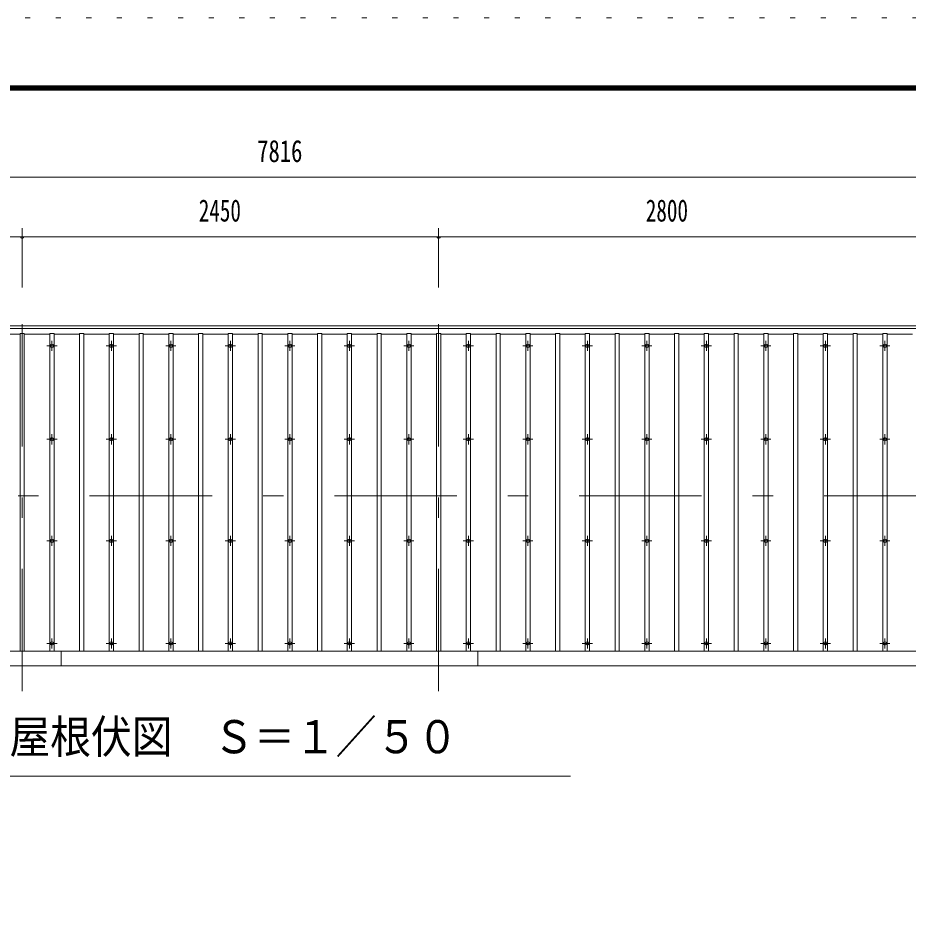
# Model space of a CAD drawing. Units: millimetres, scale not verified. Extents: x -25778 to 25782, y -10500 to 10500.
# Drawn here: x 1409 to 6646, y 5250 to 10500 of the extents above; entities that cross this region are included whole.
import ezdxf
from ezdxf.enums import TextEntityAlignment as Align

# ---------------------------------------------------------------- set-up
doc = ezdxf.new("R2010")
doc.units = ezdxf.units.MM
doc.header["$LTSCALE"] = 60
doc.linetypes.add('USER3', pattern=[24, 12, -5, 2, -5])
doc.linetypes.add('USER4', pattern=[3, 0.5, -2.5])
for name, color, linetype, lineweight in [('0-2_1-0BOLD', 7, 'Continuous', 18), ('0-3_1-2CENTER', 3, 'USER3', 18), ('0-4_1-4THIN', 4, 'Continuous', 18), ('0-5_1-5DIM', 3, 'Continuous', 18), ('0-C_F-F', 5, 'Continuous', 18), ('0-D_F-E_J_ADD', 5, 'USER4', 18)]:
    doc.layers.add(name, color=color, linetype=linetype, lineweight=lineweight)
doc.styles.add('ＭＳ ゴシック', font='')
doc.styles.get('ＭＳ ゴシック').set_extended_font_data('MS Gothic')

msp = doc.modelspace()

# ---------------------------------------------------------------- linework, layer by layer
at = {"layer": '0-2_1-0BOLD'}
for p, q in [((-882.73, 8672.68), (6901.26, 8672.68)), ((6917.26, 6774.16), (-898.73, 6774.16)), ((1664.27, 6774.16), (1664.27, 6687.67)), ((4114.26, 6687.67), (4114.26, 6774.16))]:
    msp.add_line(p, q, dxfattribs=at)
for points in [[(6907.26, 8687.67), (-888.73, 8687.67), (-888.73, 8642.82)], [(-858.73, 6774.16), (-858.73, 8642.82), (-898.73, 8642.82), (-898.73, 6687.67), (6917.26, 6687.67), (6917.26, 8642.82), (6877.26, 8642.82)]]:
    msp.add_lwpolyline(points, dxfattribs=at)
for centre in [(1609.27, 8570.29), (1959.27, 8570.29), (2309.27, 8570.29), (2659.27, 8570.29), (3009.27, 8570.29), (3359.27, 8570.29), (3709.27, 8570.29), (4059.27, 8570.29), (4409.27, 8570.29), (4759.27, 8570.29), (5109.27, 8570.29), (5459.27, 8570.29), (5809.27, 8570.29), (6159.27, 8570.29), (6509.27, 8570.29), (1609.27, 8020.59), (1959.27, 8020.59), (2309.27, 8020.59), (2659.27, 8020.59), (3009.27, 8020.59), (3359.27, 8020.59), (3709.27, 8020.59), (4059.27, 8020.59), (4409.27, 8020.59), (4759.27, 8020.59), (5109.27, 8020.59), (5459.27, 8020.59), (5809.27, 8020.59), (6159.27, 8020.59), (6509.27, 8020.59), (1609.27, 7422.81), (1959.27, 7422.81), (2309.27, 7422.81), (2659.27, 7422.81), (3009.27, 7422.81), (3359.27, 7422.81), (3709.27, 7422.81), (4059.27, 7422.81), (4409.27, 7422.81), (4759.27, 7422.81), (5109.27, 7422.81), (5459.27, 7422.81), (5809.27, 7422.81), (6159.27, 7422.81), (6509.27, 7422.81), (1609.27, 6819.1), (1959.27, 6819.1), (2309.27, 6819.1), (2659.27, 6819.1), (3009.27, 6819.1), (3359.27, 6819.1), (3709.27, 6819.1), (4059.27, 6819.1), (4409.27, 6819.1), (4759.27, 6819.1), (5109.27, 6819.1), (5459.27, 6819.1), (5809.27, 6819.1), (6159.27, 6819.1), (6509.27, 6819.1)]:
    msp.add_circle(centre, 10, dxfattribs=at)
at = {"layer": '0-3_1-2CENTER'}
for p, q in [((1434.27, 6537.67), (1434.27, 8837.68)), ((3884.27, 6537.67), (3884.27, 8837.68)), ((1579.27, 8570.29), (1639.26, 8570.29)), ((1609.27, 8540.28), (1609.27, 8600.28)), ((1929.27, 8570.29), (1989.26, 8570.29)), ((1959.27, 8600.28), (1959.27, 8540.28)), ((2339.26, 8570.29), (2279.27, 8570.29)), ((2309.27, 8540.28), (2309.27, 8600.28)), ((2629.27, 8570.29), (2689.26, 8570.29)), ((2659.27, 8600.28), (2659.27, 8540.28)), ((2979.27, 8570.29), (3039.26, 8570.29)), ((3009.27, 8540.28), (3009.27, 8600.28)), ((3329.27, 8570.29), (3389.26, 8570.29)), ((3359.27, 8600.28), (3359.27, 8540.28)), ((3739.26, 8570.29), (3679.27, 8570.29)), ((3709.27, 8540.28), (3709.27, 8600.28)), ((4029.27, 8570.29), (4089.26, 8570.29)), ((4059.27, 8600.28), (4059.27, 8540.28)), ((4379.27, 8570.29), (4439.26, 8570.29)), ((4409.27, 8540.28), (4409.27, 8600.28)), ((4729.27, 8570.29), (4789.26, 8570.29)), ((4759.27, 8600.28), (4759.27, 8540.28)), ((5079.27, 8570.29), (5139.26, 8570.29)), ((5109.27, 8540.28), (5109.27, 8600.28)), ((5429.27, 8570.29), (5489.26, 8570.29)), ((5459.27, 8600.28), (5459.27, 8540.28)), ((5839.26, 8570.29), (5779.27, 8570.29)), ((5809.27, 8540.28), (5809.27, 8600.28)), ((6129.27, 8570.29), (6189.26, 8570.29)), ((6159.27, 8600.28), (6159.27, 8540.28)), ((6479.27, 8570.29), (6539.26, 8570.29)), ((6509.27, 8540.28), (6509.27, 8600.28)), ((1609.27, 8050.59), (1609.27, 7990.59)), ((1959.27, 7990.59), (1959.27, 8050.59)), ((2309.27, 8050.59), (2309.27, 7990.59)), ((2659.27, 7990.59), (2659.27, 8050.59)), ((3009.27, 8050.59), (3009.27, 7990.59)), ((3359.27, 7990.59), (3359.27, 8050.59)), ((3709.27, 8050.59), (3709.27, 7990.59)), ((4059.27, 7990.59), (4059.27, 8050.59)), ((4409.27, 8050.59), (4409.27, 7990.59)), ((4759.27, 7990.59), (4759.27, 8050.59)), ((5109.27, 8050.59), (5109.27, 7990.59)), ((5459.27, 7990.59), (5459.27, 8050.59)), ((5809.27, 8050.59), (5809.27, 7990.59)), ((6159.27, 7990.59), (6159.27, 8050.59)), ((6509.27, 8050.59), (6509.27, 7990.59)), ((1639.26, 8020.59), (1579.27, 8020.59)), ((1929.27, 8020.59), (1989.26, 8020.59)), ((2339.26, 8020.59), (2279.27, 8020.59)), ((2689.26, 8020.59), (2629.27, 8020.59)), ((3039.26, 8020.59), (2979.27, 8020.59)), ((3329.27, 8020.59), (3389.26, 8020.59)), ((3679.27, 8020.59), (3739.26, 8020.59)), ((4089.26, 8020.59), (4029.27, 8020.59)), ((4439.26, 8020.59), (4379.27, 8020.59)), ((4729.27, 8020.59), (4789.26, 8020.59)), ((5139.26, 8020.59), (5079.27, 8020.59)), ((5489.26, 8020.59), (5429.27, 8020.59)), ((5839.26, 8020.59), (5779.27, 8020.59)), ((6129.27, 8020.59), (6189.26, 8020.59)), ((6539.26, 8020.59), (6479.27, 8020.59)), ((-1048.73, 7687.67), (7067.26, 7687.67)), ((1639.26, 7422.81), (1579.27, 7422.81)), ((1609.27, 7452.81), (1609.27, 7392.8)), ((1929.27, 7422.81), (1989.26, 7422.81)), ((1959.27, 7392.8), (1959.27, 7452.81)), ((2339.26, 7422.81), (2279.27, 7422.81)), ((2309.27, 7452.81), (2309.27, 7392.8)), ((2689.26, 7422.81), (2629.27, 7422.81)), ((2659.27, 7392.8), (2659.27, 7452.81)), ((3039.26, 7422.81), (2979.27, 7422.81)), ((3009.27, 7452.81), (3009.27, 7392.8)), ((3329.27, 7422.81), (3389.26, 7422.81)), ((3359.27, 7392.8), (3359.27, 7452.81)), ((3739.26, 7422.81), (3679.27, 7422.81)), ((3709.27, 7452.81), (3709.27, 7392.8)), ((4089.26, 7422.81), (4029.27, 7422.81)), ((4059.27, 7392.8), (4059.27, 7452.81)), ((4439.26, 7422.81), (4379.27, 7422.81)), ((4409.27, 7452.81), (4409.27, 7392.8)), ((4729.27, 7422.81), (4789.26, 7422.81)), ((4759.27, 7392.8), (4759.27, 7452.81)), ((5139.26, 7422.81), (5079.27, 7422.81)), ((5109.27, 7452.81), (5109.27, 7392.8)), ((5489.26, 7422.81), (5429.27, 7422.81)), ((5459.27, 7392.8), (5459.27, 7452.81)), ((5839.26, 7422.81), (5779.27, 7422.81)), ((5809.27, 7452.81), (5809.27, 7392.8)), ((6129.27, 7422.81), (6189.26, 7422.81)), ((6159.27, 7392.8), (6159.27, 7452.81)), ((6539.26, 7422.81), (6479.27, 7422.81)), ((6509.27, 7452.81), (6509.27, 7392.8)), ((1609.27, 6849.1), (1609.27, 6789.1)), ((1959.27, 6789.1), (1959.27, 6849.1)), ((2309.27, 6849.1), (2309.27, 6789.1)), ((2659.27, 6789.1), (2659.27, 6849.1)), ((3009.27, 6849.1), (3009.27, 6789.1)), ((3359.27, 6789.1), (3359.27, 6849.1)), ((3709.27, 6849.1), (3709.27, 6789.1)), ((4059.27, 6789.1), (4059.27, 6849.1)), ((4409.27, 6849.1), (4409.27, 6789.1)), ((4759.27, 6789.1), (4759.27, 6849.1)), ((5109.27, 6849.1), (5109.27, 6789.1)), ((5459.27, 6789.1), (5459.27, 6849.1)), ((5809.27, 6849.1), (5809.27, 6789.1)), ((6159.27, 6789.1), (6159.27, 6849.1)), ((6509.27, 6849.1), (6509.27, 6789.1)), ((1579.27, 6819.1), (1639.26, 6819.1)), ((1929.27, 6819.1), (1989.26, 6819.1)), ((2279.27, 6819.1), (2339.26, 6819.1)), ((2629.27, 6819.1), (2689.26, 6819.1)), ((2979.27, 6819.1), (3039.26, 6819.1)), ((3389.26, 6819.1), (3329.27, 6819.1)), ((3679.27, 6819.1), (3739.26, 6819.1)), ((4029.27, 6819.1), (4089.26, 6819.1)), ((4379.27, 6819.1), (4439.26, 6819.1)), ((4729.27, 6819.1), (4789.26, 6819.1)), ((5079.27, 6819.1), (5139.26, 6819.1)), ((5489.26, 6819.1), (5429.27, 6819.1)), ((5779.27, 6819.1), (5839.26, 6819.1)), ((6129.27, 6819.1), (6189.26, 6819.1)), ((6479.27, 6819.1), (6539.26, 6819.1))]:
    msp.add_line(p, q, dxfattribs=at)
at = {"layer": '0-4_1-4THIN'}
for p, q in [((1271.77, 8638.57), (1421.77, 8638.57)), ((1446.77, 8638.57), (1596.77, 8638.57)), ((1621.77, 8638.57), (1771.77, 8638.57)), ((1796.77, 8638.57), (1946.77, 8638.57)), ((1971.77, 8638.57), (2121.77, 8638.57)), ((2146.77, 8638.57), (2296.77, 8638.57)), ((2321.77, 8638.57), (2471.77, 8638.57)), ((2496.77, 8638.57), (2646.77, 8638.57)), ((2671.77, 8638.57), (2821.77, 8638.57)), ((2846.77, 8638.57), (2996.77, 8638.57)), ((3021.77, 8638.57), (3171.77, 8638.57)), ((3196.77, 8638.57), (3346.77, 8638.57)), ((3371.77, 8638.57), (3521.77, 8638.57)), ((3546.77, 8638.57), (3696.77, 8638.57)), ((3721.77, 8638.57), (3871.77, 8638.57)), ((3896.77, 8638.57), (4046.77, 8638.57)), ((4071.77, 8638.57), (4221.77, 8638.57)), ((4246.77, 8638.57), (4396.77, 8638.57)), ((4421.77, 8638.57), (4571.77, 8638.57)), ((4596.77, 8638.57), (4746.77, 8638.57)), ((4771.77, 8638.57), (4921.77, 8638.57)), ((4946.77, 8638.57), (5096.77, 8638.57)), ((5121.77, 8638.57), (5271.77, 8638.57)), ((5296.77, 8638.57), (5446.77, 8638.57)), ((5471.77, 8638.57), (5621.77, 8638.57)), ((5646.77, 8638.57), (5796.77, 8638.57)), ((5821.77, 8638.57), (5971.77, 8638.57)), ((5996.77, 8638.57), (6146.77, 8638.57)), ((6171.77, 8638.57), (6321.77, 8638.57)), ((6346.77, 8638.57), (6496.77, 8638.57)), ((6521.77, 8638.57), (6671.77, 8638.57))]:
    msp.add_line(p, q, dxfattribs=at)
for points in [[(1446.77, 6774.16), (1446.77, 8642.82), (1421.77, 8642.82), (1421.77, 6774.16)], [(1621.77, 6774.16), (1621.77, 8642.82), (1596.77, 8642.82), (1596.77, 6774.16)], [(1796.77, 6774.16), (1796.77, 8642.82), (1771.77, 8642.82), (1771.77, 6774.16)], [(1971.77, 6774.16), (1971.77, 8642.82), (1946.77, 8642.82), (1946.77, 6774.16)], [(2146.77, 6774.16), (2146.77, 8642.82), (2121.77, 8642.82), (2121.77, 6774.16)], [(2321.77, 6774.16), (2321.77, 8642.82), (2296.77, 8642.82), (2296.77, 6774.16)], [(2496.77, 6774.16), (2496.77, 8642.82), (2471.77, 8642.82), (2471.77, 6774.16)], [(2671.77, 6774.16), (2671.77, 8642.82), (2646.77, 8642.82), (2646.77, 6774.16)], [(2846.77, 6774.16), (2846.77, 8642.82), (2821.77, 8642.82), (2821.77, 6774.16)], [(3021.77, 6774.16), (3021.77, 8642.82), (2996.77, 8642.82), (2996.77, 6774.16)], [(3196.77, 6774.16), (3196.77, 8642.82), (3171.77, 8642.82), (3171.77, 6774.16)], [(3371.77, 6774.16), (3371.77, 8642.82), (3346.77, 8642.82), (3346.77, 6774.16)], [(3546.77, 6774.16), (3546.77, 8642.82), (3521.77, 8642.82), (3521.77, 6774.16)], [(3721.77, 6774.16), (3721.77, 8642.82), (3696.77, 8642.82), (3696.77, 6774.16)], [(3896.77, 6774.16), (3896.77, 8642.82), (3871.77, 8642.82), (3871.77, 6774.16)], [(4071.77, 6774.16), (4071.77, 8642.82), (4046.77, 8642.82), (4046.77, 6774.16)], [(4246.77, 6774.16), (4246.77, 8642.82), (4221.77, 8642.82), (4221.77, 6774.16)], [(4421.77, 6774.16), (4421.77, 8642.82), (4396.77, 8642.82), (4396.77, 6774.16)], [(4596.77, 6774.16), (4596.77, 8642.82), (4571.77, 8642.82), (4571.77, 6774.16)], [(4771.77, 6774.16), (4771.77, 8642.82), (4746.77, 8642.82), (4746.77, 6774.16)], [(4946.77, 6774.16), (4946.77, 8642.82), (4921.77, 8642.82), (4921.77, 6774.16)], [(5121.77, 6774.16), (5121.77, 8642.82), (5096.77, 8642.82), (5096.77, 6774.16)], [(5296.77, 6774.16), (5296.77, 8642.82), (5271.77, 8642.82), (5271.77, 6774.16)], [(5471.77, 6774.16), (5471.77, 8642.82), (5446.77, 8642.82), (5446.77, 6774.16)], [(5646.77, 6774.16), (5646.77, 8642.82), (5621.77, 8642.82), (5621.77, 6774.16)], [(5821.77, 6774.16), (5821.77, 8642.82), (5796.77, 8642.82), (5796.77, 6774.16)], [(5996.77, 6774.16), (5996.77, 8642.82), (5971.77, 8642.82), (5971.77, 6774.16)], [(6171.77, 6774.16), (6171.77, 8642.82), (6146.77, 8642.82), (6146.77, 6774.16)], [(6346.77, 6774.16), (6346.77, 8642.82), (6321.77, 8642.82), (6321.77, 6774.16)], [(6521.77, 6774.16), (6521.77, 8642.82), (6496.77, 8642.82), (6496.77, 6774.16)]]:
    msp.add_lwpolyline(points, dxfattribs=at)
at = {"layer": '0-5_1-5DIM'}
for p, q in [((6917.27, 9562.48), (-898.73, 9562.48)), ((1434.27, 8912.48), (1434.27, 9262.48)), ((3884.27, 8912.48), (3884.27, 9262.48)), ((7309.77, 9212.48), (-1291.23, 9212.48)), ((1444.27, 9212.48), (1424.27, 9212.48)), ((3894.27, 9212.48), (3874.27, 9212.48)), ((4659.27, 6037.67), (1359.27, 6037.67))]:
    msp.add_line(p, q, dxfattribs=at)
for centre in [(1434.27, 9212.48), (3884.27, 9212.48)]:
    msp.add_arc(centre, 10, 180, 0, dxfattribs=at)
at = {"layer": '0-C_F-F'}
for points in [[(-3418.39, 10100), (-3418.39, -10000), (25281.61, -10000), (25281.61, 10100)], [(-3415.89, 10097.5), (25279.11, 10097.5), (25279.11, -9997.5), (-3415.89, -9997.5)], [(-3413.39, 10095), (-3413.39, -9995), (25276.61, -9995), (25276.61, 10095)], [(-3410.89, 10092.5), (25274.11, 10092.5), (25274.11, -9992.5), (-3410.89, -9992.5)], [(-3408.39, 10090), (25271.61, 10090), (25271.61, -9990), (-3408.39, -9990)], [(-3405.89, 10087.5), (25269.11, 10087.5), (25269.11, -9987.5), (-3405.89, -9987.5)], [(-3403.39, 10085), (25266.61, 10085), (25266.61, -9985), (-3403.39, -9985)], [(-3400.89, 10082.5), (-3400.89, -9982.5), (25264.11, -9982.5), (25264.11, 10082.5)], [(-3398.39, 10080), (-3398.39, -9980), (25261.61, -9980), (25261.61, 10080)], [(-3395.89, 10077.5), (-3395.89, -9977.5), (25259.11, -9977.5), (25259.11, 10077.5)], [(-3393.39, 10075), (25256.61, 10075), (25256.61, -9975), (-3393.39, -9975)]]:
    msp.add_lwpolyline(points, close=True, dxfattribs=at)
at = {"layer": '0-D_F-E_J_ADD'}
msp.add_lwpolyline([(-3918.39, 10500), (-3918.39, -10500), (25781.61, -10500), (25781.61, 10500)], close=True, dxfattribs=at)

# ---------------------------------------------------------------- texts
at = {"layer": '0-5_1-5DIM', "color": 7, "style": 'ＭＳ ゴシック'}
for s, height, width, p in [('7816', 130.2, 0.75, (2817.04, 9612.48)), ('2450', 130.2, 0.7, (2473.26, 9262.48)), ('2800', 130.2, 0.7, (5103, 9262.48)), ('屋根伏図\u3000Ｓ＝１／５０', 195.4, 0.9, (1359.27, 6114.32))]:
    msp.add_text(s, height=height, dxfattribs=dict(at, width=width)).set_placement(p, align=Align.BOTTOM_LEFT)

doc.saveas('drawing.dxf')
